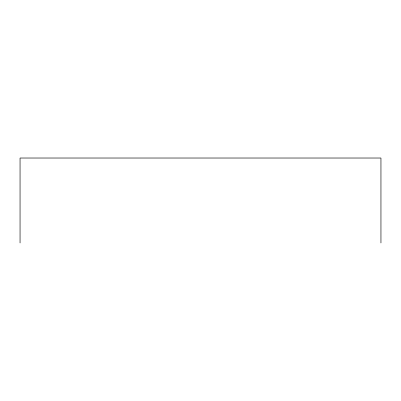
<?xml version="1.0" encoding="UTF-8"?>
<svg xmlns="http://www.w3.org/2000/svg" width="401" height="401" viewBox="0 0 401 401"><rect width="100%" height="100%" fill="white"/><g stroke="black" fill="none" stroke-linecap="round" stroke-linejoin="round"><path stroke-width="0.6" d="M380.95 242.976L380.95 158.024L20.05 158.024L20.05 242.976"/></g></svg>
